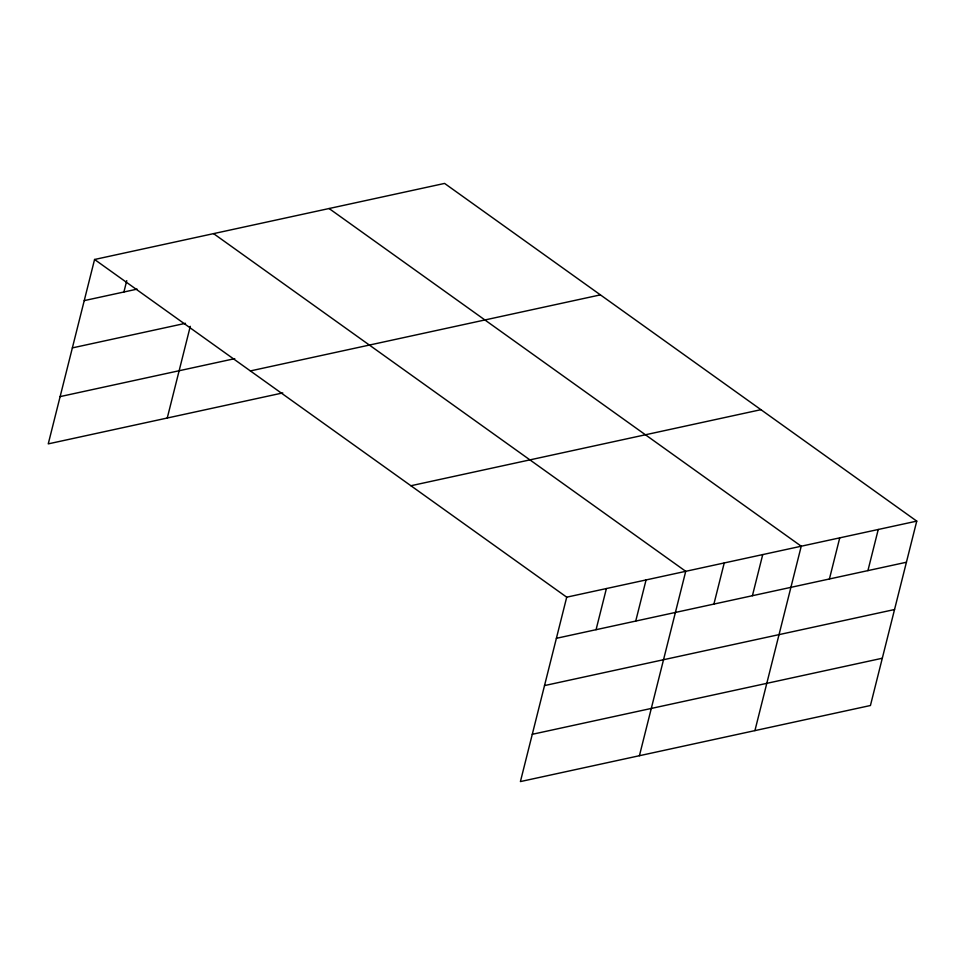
<?xml version="1.0" encoding="UTF-8"?>
<svg xmlns="http://www.w3.org/2000/svg" width="965" height="965" viewBox="0 0 965 965"><rect width="100%" height="100%" fill="white"/><g stroke="black" fill="none" stroke-linecap="round" stroke-linejoin="round"><path stroke-width="1.45" d="M916.75 521.124L566.72 597.178L520.412 781.578L870.43 705.512L916.75 521.124L444.588 183.422L94.57 259.488L48.25 443.876L282.769 392.924M123.906 291.997L126.753 280.646M167.259 418.026L190.286 326.327M596.068 629.687L606.394 588.566M635.73 621.074L646.067 579.941M639.421 755.716L685.729 571.316L213.579 233.627M713.907 604.078L724.232 562.957M752.411 595.719L762.736 554.586M754.92 730.614L801.24 546.214L329.089 208.524M829.418 578.988L839.743 537.855M867.921 570.617L878.247 529.483M84.232 300.61L137.127 289.126M72.363 347.895L185.497 323.311M60.12 396.603L234.748 358.654M250.381 370.922L600.399 294.868M410.909 485.745L760.939 409.679M556.395 638.311L906.425 562.245M544.513 685.584L894.543 609.53M532.282 734.305L882.312 658.239M94.57 259.488L566.72 597.178"/></g></svg>
